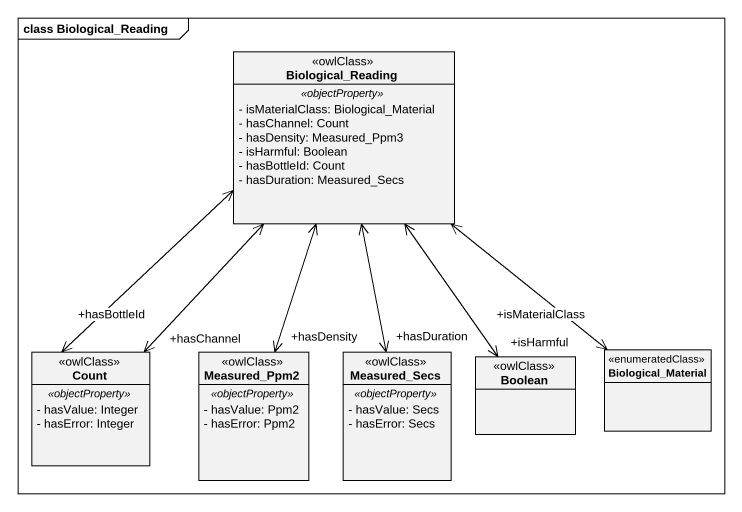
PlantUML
@startuml
mainframe class Biological_Reading
hide circle
hide empty members
skinparam classAttributeIconSize 0
class Biological_Reading <<owlClass>> {
  .. <<objectProperty>> ..
  - isMaterialClass: Biological_Material
  - hasChannel: Count
  - hasDensity: Measured_Ppm3
  - isHarmful: Boolean
  - hasBottleId: Count
  - hasDuration: Measured_Secs
}
class Count <<owlClass>> {
  .. <<objectProperty>> ..
  - hasValue: Integer
  - hasError: Integer
}
class Measured_Ppm2 <<owlClass>> {
  .. <<objectProperty>> ..
  - hasValue: Ppm2
  - hasError: Ppm2
}
class Measured_Secs <<owlClass>> {
  .. <<objectProperty>> ..
  - hasValue: Secs
  - hasError: Secs
}
class Boolean <<owlClass>>
class Biological_Material <<enumeratedClass>>
Biological_Reading <--> "+hasBottleId" Count
Biological_Reading <--> "+hasChannel" Count
Biological_Reading <--> "+hasDensity" Measured_Ppm2
Biological_Reading <--> "+hasDuration" Measured_Secs
Biological_Reading <--> "+isHarmful" Boolean
Biological_Reading <--> "+isMaterialClass" Biological_Material
@enduml
